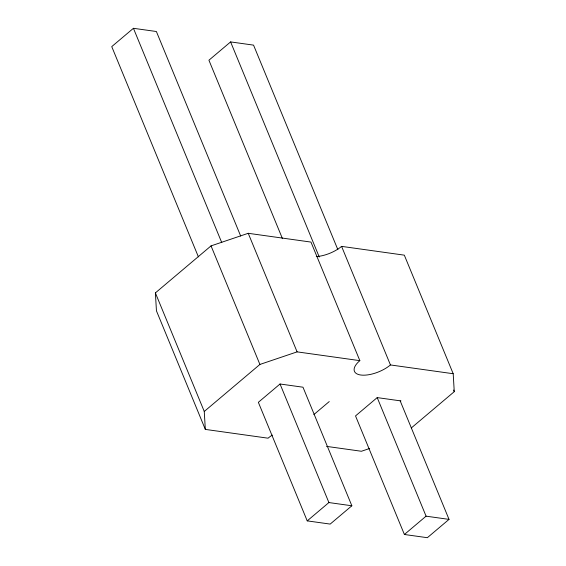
<?xml version="1.0" encoding="UTF-8"?>
<svg xmlns="http://www.w3.org/2000/svg" width="566" height="566" viewBox="0 0 566 566"><rect width="100%" height="100%" fill="white"/><g stroke="black" fill="none" stroke-linecap="round" stroke-linejoin="round"><path stroke-width="0.85" d="M240.684 236.05L156.379 31.512L133.427 28.3L111.743 46.617L198.397 256.858M337.86 249.663L253.554 45.124L230.603 41.912L208.918 60.222L282.476 238.682M272.324 435.105A22.414 9.721 -22.4 0 0 268.065 438.19L205.324 429.403L156.449 310.84L155.388 292.898L211.04 245.885L248.233 233.298L310.975 242.085L359.849 360.655A22.414 9.721 -22.4 0 0 360.698 375.003A22.414 9.721 -22.4 0 0 390.448 364.943L453.196 373.73L454.257 391.672L411.348 427.917M205.324 429.403L204.262 411.461L259.907 364.447L297.1 351.868L359.849 360.655M280.036 383.996L258.351 402.313L307.225 520.876L330.176 524.088L351.854 505.778L302.987 387.208L280.036 383.996L328.903 502.558L351.854 505.778M313.875 414.56L329.256 401.563M400.961 400.933L377.204 397.601L355.526 415.918L404.393 534.488L427.351 537.7L449.029 519.383L400.162 400.82M307.225 520.876L328.903 502.558M404.393 534.488L426.078 516.171L449.029 519.383M369.676 448.47L361.412 451.265L326.554 446.383M316.281 256.582A22.414 9.721 -22.4 0 0 341.581 246.373L404.322 255.16L453.196 373.73M453.585 390.045L454.257 391.672M341.581 246.373L390.448 364.943M230.603 41.912L319.266 257.035M377.204 397.601L426.078 516.171M248.233 233.298L297.1 351.868M133.427 28.3L221.759 242.616M211.04 245.885L259.907 364.447M155.388 292.898L204.262 411.461"/></g></svg>
